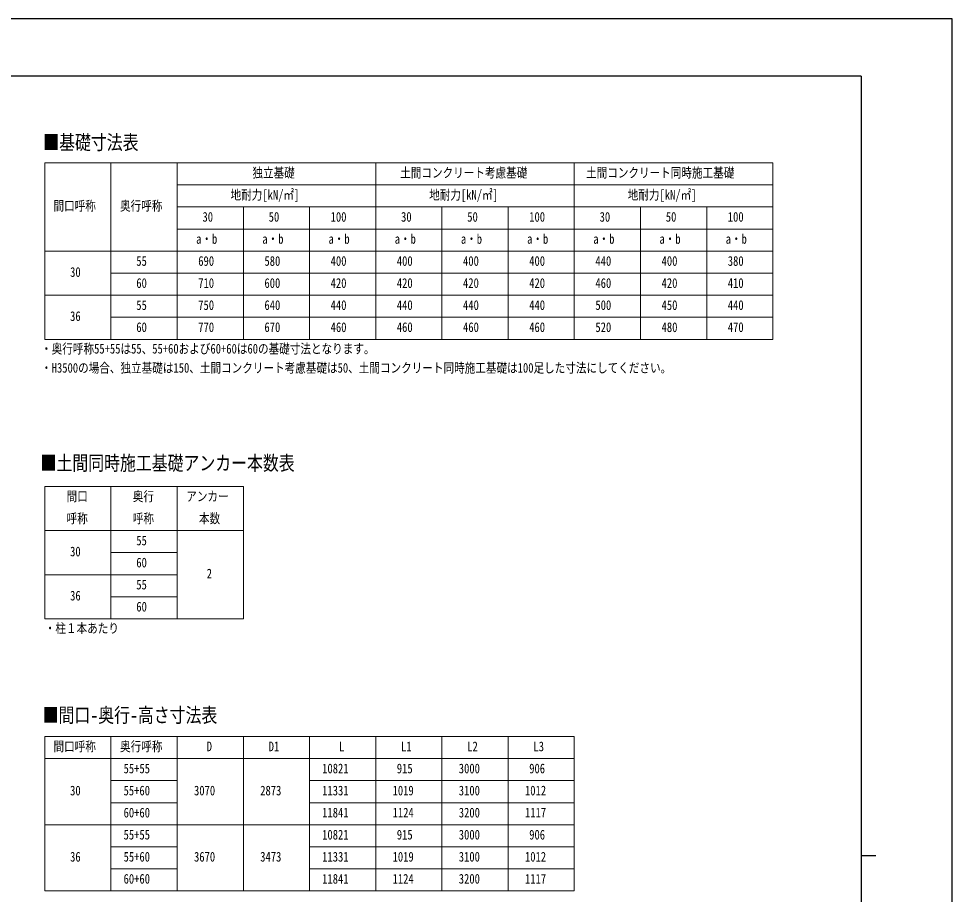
# Model space of a CAD drawing. Units: millimetres, scale not verified. Extents: x -16820 to 16820, y -11880 to 11880.
# Drawn here: x 4125 to 16820, y -26 to 11880 of the extents above; entities that cross this region are included whole.
import ezdxf
from ezdxf.enums import TextEntityAlignment as Align

# ---------------------------------------------------------------- set-up
doc = ezdxf.new("R2010")
doc.units = ezdxf.units.MM
doc.header["$LTSCALE"] = 50
doc.layers.add('0-1_TABLE1', color=7, linetype='Continuous', lineweight=18)
doc.layers.add('0-2_USER1', color=3, linetype='Continuous')
doc.layers.add('0-8_YKK_ZWAK', color=7, linetype='Continuous')
doc.styles.add('ＭＳ ゴシック', font='')
doc.styles.get('ＭＳ ゴシック').set_extended_font_data('MS Gothic')

msp = doc.modelspace()

# ---------------------------------------------------------------- linework, layer by layer
at = {"layer": '0-1_TABLE1'}
for p, q in [((4480.08, 9920), (14380.08, 9920)), ((4480.08, 9920), (4480.08, 7520)), ((5380.08, 9920), (5380.08, 7520)), ((6280.08, 9920), (6280.08, 7520)), ((8980.08, 9920), (8980.08, 7520)), ((11680.08, 9920), (11680.08, 7520)), ((6280.08, 9620), (14380.08, 9620)), ((6280.08, 9320), (14380.08, 9320)), ((7180.08, 9320), (7180.08, 7520)), ((8080.08, 9320), (8080.08, 7520)), ((9880.08, 9320), (9880.08, 7520)), ((10780.08, 9320), (10780.08, 7520)), ((12580.08, 9320), (12580.08, 7520)), ((13480.08, 9320), (13480.08, 7520)), ((6280.08, 9020), (14380.08, 9020)), ((4480.08, 8720), (14380.08, 8720)), ((5380.08, 8420), (14380.08, 8420)), ((4480.08, 8120), (14380.08, 8120)), ((5380.08, 7820), (14380.08, 7820)), ((4480.08, 5520), (7180.08, 5520)), ((4480.08, 5520), (4480.08, 3720)), ((6280.08, 5520), (6280.08, 3720)), ((7180.08, 5520), (7180.08, 3720)), ((4480.08, 4920), (7180.08, 4920)), ((5380.08, 4620), (6280.08, 4620)), ((4480.08, 4320), (6280.08, 4320)), ((5380.08, 4020), (6280.08, 4020)), ((4480.08, 2120), (11680.08, 2120)), ((4480.08, 2120), (4480.08, 20)), ((5380.08, 2120), (5380.08, 20)), ((6280.08, 2120), (6280.08, 20)), ((7180.08, 2120), (7180.08, 20)), ((8080.08, 2120), (8080.08, 20)), ((8980.08, 2120), (8980.08, 20)), ((9880.08, 2120), (9880.08, 20)), ((10780.08, 2120), (10780.08, 20)), ((11680.08, 2120), (11680.08, 20)), ((4480.08, 1820), (11680.08, 1820)), ((5380.08, 1520), (6280.08, 1520)), ((8080.08, 1520), (11680.08, 1520)), ((5380.08, 1220), (6280.08, 1220)), ((8080.08, 1220), (11680.08, 1220)), ((4480.08, 920), (11680.08, 920)), ((5380.08, 620), (6280.08, 620)), ((8080.08, 620), (11680.08, 620)), ((5380.08, 320), (6280.08, 320)), ((8080.08, 320), (11680.08, 320)), ((4480.08, 20), (11680.08, 20))]:
    msp.add_line(p, q, dxfattribs=at)
for points in [[(14380.08, 9920), (14380.08, 9320), (14380.08, 7520)], [(4480.08, 7520), (5380.08, 7520), (14380.08, 7520)], [(5380.08, 5520), (5380.08, 4620), (5380.08, 4320), (5380.08, 4020), (5380.08, 3720)], [(4480.08, 3720), (5380.08, 3720), (6280.08, 3720), (7180.08, 3720)]]:
    msp.add_lwpolyline(points, dxfattribs=at)
at = {"layer": '0-8_YKK_ZWAK'}
for p, q in [((15580.08, 11100), (-15619.92, 11100)), ((15580.08, 11100), (15580.08, -10100)), ((15580.08, 500), (15780.08, 500))]:
    msp.add_line(p, q, dxfattribs=at)
msp.add_lwpolyline([(-16820, -11880), (16820, -11880), (16820, 11880), (-16820, 11880)], close=True, dxfattribs=at)

# ---------------------------------------------------------------- texts
at = {"layer": '0-1_TABLE1', "style": 'ＭＳ ゴシック', "width": 0.8}
for s, p in [('独立基礎', (7303.68, 9680)), ('土間コンクリート考慮基礎', (9312.48, 9680)), ('土間コンクリート同時施工基礎', (11839.68, 9680)), ('地耐力[kN/㎡]', (7006.08, 9380)), ('地耐力[kN/㎡]', (9706.08, 9380)), ('地耐力[kN/㎡]', (12406.08, 9380)), ('間口呼称', (4598.88, 9230)), ('奥行呼称', (5503.68, 9230)), ('30', (6624.48, 9080)), ('50', (7524.48, 9080)), ('100', (8366.88, 9080)), ('30', (9324.48, 9080)), ('50', (10224.48, 9080)), ('100', (11066.88, 9080)), ('30', (12024.48, 9080)), ('50', (12924.48, 9080)), ('100', (13766.88, 9080)), ('a・b', (6538.08, 8780)), ('a・b', (7438.08, 8780)), ('a・b', (8338.08, 8780)), ('a・b', (9238.08, 8780)), ('a・b', (10138.08, 8780)), ('a・b', (11038.08, 8780)), ('a・b', (11938.08, 8780)), ('a・b', (12838.08, 8780)), ('a・b', (13738.08, 8780)), ('55', (5724.48, 8480)), ('690', (6566.88, 8480)), ('580', (7466.88, 8480)), ('400', (8366.88, 8480)), ('400', (9266.88, 8480)), ('400', (10166.88, 8480)), ('400', (11066.88, 8480)), ('440', (11966.88, 8480)), ('400', (12866.88, 8480)), ('380', (13766.88, 8480)), ('30', (4824.48, 8330)), ('60', (5724.48, 8180)), ('710', (6566.88, 8180)), ('600', (7466.88, 8180)), ('420', (8366.88, 8180)), ('420', (9266.88, 8180)), ('420', (10166.88, 8180)), ('420', (11066.88, 8180)), ('460', (11966.88, 8180)), ('420', (12866.88, 8180)), ('410', (13766.88, 8180)), ('55', (5724.48, 7880)), ('750', (6566.88, 7880)), ('640', (7466.88, 7880)), ('440', (8366.88, 7880)), ('440', (9266.88, 7880)), ('440', (10166.88, 7880)), ('440', (11066.88, 7880)), ('500', (11966.88, 7880)), ('450', (12866.88, 7880)), ('440', (13766.88, 7880)), ('36', (4824.48, 7730)), ('60', (5724.48, 7580)), ('770', (6566.88, 7580)), ('670', (7466.88, 7580)), ('460', (8366.88, 7580)), ('460', (9266.88, 7580)), ('460', (10166.88, 7580)), ('460', (11066.88, 7580)), ('520', (11966.88, 7580)), ('480', (12866.88, 7580)), ('470', (13766.88, 7580)), ('間口', (4776.48, 5280)), ('奥行', (5676.48, 5280)), ('アンカー', (6403.68, 5280)), ('呼称', (4776.48, 4980)), ('呼称', (5676.48, 4980)), ('本数', (6576.48, 4980)), ('55', (5724.48, 4680)), ('30', (4824.48, 4530)), ('60', (5724.48, 4380)), ('2', (6682.08, 4230)), ('55', (5724.48, 4080)), ('36', (4824.48, 3930)), ('60', (5724.48, 3780)), ('間口呼称', (4598.88, 1880)), ('奥行呼称', (5503.68, 1880)), ('D', (6682.08, 1880)), ('D1', (7524.48, 1880)), ('L', (8482.08, 1880)), ('L1', (9324.48, 1880)), ('L2', (10224.48, 1880)), ('L3', (11124.48, 1880)), ('55+55', (5551.68, 1580)), ('10821', (8251.68, 1580)), ('915', (9266.88, 1580)), ('3000', (10109.28, 1580)), ('906', (11066.88, 1580)), ('30', (4824.48, 1280)), ('55+60', (5551.68, 1280)), ('3070', (6509.28, 1280)), ('2873', (7409.28, 1280)), ('11331', (8251.68, 1280)), ('1019', (9209.28, 1280)), ('3100', (10109.28, 1280)), ('1012', (11009.28, 1280)), ('60+60', (5551.68, 980)), ('11841', (8251.68, 980)), ('1124', (9209.28, 980)), ('3200', (10109.28, 980)), ('1117', (11009.28, 980)), ('55+55', (5551.68, 680)), ('10821', (8251.68, 680)), ('915', (9266.88, 680)), ('3000', (10109.28, 680)), ('906', (11066.88, 680)), ('36', (4824.48, 380)), ('55+60', (5551.68, 380)), ('3670', (6509.28, 380)), ('3473', (7409.28, 380)), ('11331', (8251.68, 380)), ('1019', (9209.28, 380)), ('3100', (10109.28, 380)), ('1012', (11009.28, 380)), ('60+60', (5551.68, 80)), ('11841', (8251.68, 80)), ('1124', (9209.28, 80)), ('3200', (10109.28, 80)), ('1117', (11009.28, 80))]:
    msp.add_text(s, height=132, dxfattribs=at).set_placement(p, align=Align.BOTTOM_LEFT)
at = {"layer": '0-2_USER1', "style": 'ＭＳ ゴシック', "width": 0.8}
for s, height, p in [('■基礎寸法表', 197.9, (4459.11, 10040.44)), ('・奥行呼称55+55は55、55+60および60+60は60の基礎寸法となります。', 132, (4430.08, 7287.31)), ('・H3500の場合、独立基礎は150、土間コンクリート考慮基礎は50、土間コンクリート同時施工基礎は100足した寸法にしてください。', 132, (4430.08, 7027.31)), ('■土間同時施工基礎アンカー本数表', 197.9, (4422.81, 5680)), ('・柱１本あたり', 132, (4480.08, 3487.31)), ('■間口-奥行-高さ寸法表', 197.9, (4451.28, 2252.44))]:
    msp.add_text(s, height=height, dxfattribs=at).set_placement(p, align=Align.BOTTOM_LEFT)

doc.saveas('drawing.dxf')
